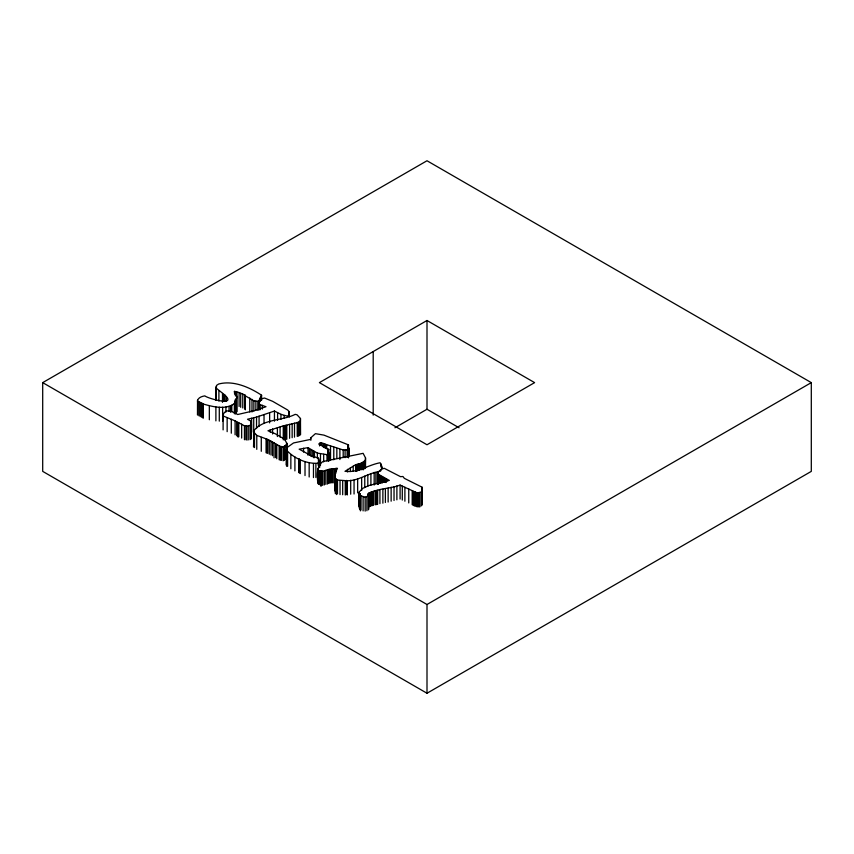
<?xml version="1.0" encoding="UTF-8"?>
<svg xmlns="http://www.w3.org/2000/svg" width="854" height="854" viewBox="0 0 854 854"><rect width="100%" height="100%" fill="white"/><g stroke="black" fill="none" stroke-linecap="round" stroke-linejoin="round"><path stroke-width="1.28" d="M289.26 412.471L289.154 414.969L287.254 416.122L280.945 414.329L274.444 411.041L256.531 417.104L247.521 419.239L250.927 421.203L251.418 424.908L247.019 426.178L244.468 425.804L235.106 420.862L223.097 415.951L223.15 414.649C226.096 407.55 233.035 412.162 237.711 414.5L254.876 410.55L265.989 406.728L260.182 404.657L258.975 403.494L260.224 400.345L262.327 398.562L264.537 398.039L272.639 401.327L287.702 410.027L289.154 411.617L289.399 416.784M261.58 400.302L261.58 395.231C249.293 387.086 233.153 380.137 218.645 384.022L216.542 385.41L216.35 388.239L224.954 395.124C237.284 406.824 207.586 398.402 204.832 395.872C201.651 396.405 197.84 397.708 197.477 401.102L202.985 403.643L202.782 417.819M334.896 490.986L335.035 473.297L337.49 468.302L328.438 469.486L322.876 471.248L320.826 470.81L320.624 485.157M422.154 504.895L422.111 487.218L404.337 478.347L402.939 476.5L400.537 476.671L384.279 468.323L381.524 469.049L377.671 472.54L377.97 484.186M328.779 460.818L328.779 449.407L327.936 449.716L327.936 451.627L328.982 453.271L328.982 460.882M360.356 510.873L360.409 495.16L358.958 492.363L362.406 488.52L368.917 485.52L389.328 480.428L377.97 474.045M348.251 449.311L348.453 444.87L323.976 435.134L315.425 433.661L310.867 437.728L310.418 439.436L293.509 442.959L286.645 447.848L286.197 464.939M365.266 467.789L365.512 457.893L363.11 453.335L322.833 461.566C316.599 465.814 316.93 475.005 317.773 482.531M422.26 487.826L421.556 491.883L417.254 492.971L400.088 485.083C389.894 489.011 376.945 488.114 368.063 494.092L368.512 495.854L365.16 497.156L360.356 495.651M259.328 402.832L259.584 399.053L261.58 395.231M253.819 445.212L254.076 430.48C263.63 418.652 282.354 420.937 295.206 414.361L297.053 414.798L300.459 418.492L300.064 434.921M318.521 459.89L318.478 458.182L311.069 455.641L299.156 449.172L308.016 447.645L317.378 453.1L326.986 454.659L328.982 453.271M234.359 413.752L234.359 403.611L235.362 400.035M253.98 430.939L253.521 446.994M362.662 468.942L362.662 462.601L365.266 460.178M235.362 413.976L235.362 399.565L237.06 397.665L236.11 394.399L234.209 391.676C237.497 391.335 241.885 393.79 245.205 395.274L245.365 409.813M318.179 465.291L318.179 462.751L319.225 461.331L318.521 460.701M284.596 460.146L284.596 446.194L287.104 443.824L284.596 439.202L275.287 433.779L267.985 430.768L283.25 425.89L298.259 422.367L300.064 420.979M361.754 469.7L361.754 463.359L362.662 462.601M245.365 395.872L253.873 400.836L257.823 401.327L259.328 400.291M328.779 449.407L318.777 444.027L320.474 442.639L343.191 449.983L347.151 449.834L349.201 448.649L348.251 446.77M283.144 460.861L283.144 446.92L284.596 446.194M378.973 471.504L380.521 471.13L382.421 467.608L380.126 462.751C368.213 464.918 357.506 473.041 344.995 471.301L355.755 464.629L361.754 463.359M334.896 475.774L335.291 478.24L337.49 480.023L346.948 480.749L346.948 494.69M202.782 403.878C212.603 406.685 225.2 410.176 234.359 403.611M42.7 382.624L427 160.755L811.3 382.624L811.3 471.376L427 693.245L42.7 471.376L42.7 382.624L427 604.493L811.3 382.624M427 320.496L319.396 382.624L427 444.753L534.604 382.624L427 320.496L427 409.247L459.057 427.758M394.943 427.758L427 409.247M346.948 480.749C358.338 481.058 367.754 473.201 378.717 471.707M286.197 449.716C293.445 458.214 307.045 464.416 318.627 463.124L318.627 468.195M253.521 431.782L256.776 435.391L267.74 439.468L280.24 446.396L283.144 446.92M317.773 468.59L318.478 470.437L320.624 471.216M427 604.493L427 693.245M422.111 487.218L422.111 502.44M421.556 491.883L421.556 505.835M420.051 492.801L420.051 506.742M419.303 492.939L419.303 506.892M418.407 492.886L418.407 506.828M417.254 492.971L417.254 506.913M416.699 492.651L416.699 506.593M415.855 492.278L415.855 506.219M415.055 492.043L415.055 505.995M414.403 491.904L414.403 505.846M413.699 491.669L413.699 505.611M412.898 491.146L412.898 505.098M412.194 490.74L412.194 504.693M408.746 488.979L408.746 502.931M404.892 487.282L404.892 501.223M402.287 486.118L402.287 500.07M400.088 485.083L400.088 499.024M396.886 485.894L396.886 499.836M394.036 486.556L394.036 500.497M391.132 487.25L391.132 501.191M388.132 488.114L388.132 502.067M386.627 479.158L386.627 481.699M386.029 478.752L386.029 482.563M385.378 488.552L385.378 502.494M385.026 478.464L385.026 482.275M384.321 478.059L384.321 481.869M383.724 477.717L383.724 481.517M383.126 477.365L383.126 482.435M382.88 489.246L382.88 503.187M382.026 476.906L382.026 483.247M381.322 465.174L381.322 467.714M381.076 463.935L381.076 466.465M381.119 476.383L381.119 482.723M380.671 476.126L380.671 482.467M380.073 475.785L380.073 483.385M379.923 489.673L379.923 503.625M379.475 475.432L379.475 483.044M378.621 474.888L378.621 483.759M378.076 472.945L378.076 484.357M377.671 472.54L377.671 483.951M377.671 490.345L377.671 504.287M377.425 471.995L377.425 483.407M376.721 490.655L376.721 504.607M375.867 472.369L375.867 483.78M375.717 490.719L375.717 504.661M375.023 490.836L375.023 504.778M374.169 472.369L374.169 485.051M373.369 491.328L373.369 505.269M373.198 351.56L373.198 415.14M372.622 491.52L372.622 505.472M372.163 491.723L372.163 505.675M370.914 473.724L370.914 485.136M371.02 492.043L371.02 505.995M370.369 492.363L370.369 506.305M369.665 492.651L369.665 506.593M368.864 492.939L368.864 506.892M368.618 495.224L368.618 509.165M368.416 493.26L368.512 509.806M368.309 493.665L368.309 496.195M367.818 474.888L367.818 486.3M366.921 496.793L366.921 510.735M365.512 457.893L365.512 468.035M365.16 497.156L365.16 511.108M364.69 461.277L364.69 468.889M364.765 476.126L364.765 487.538M363.665 462.313L363.665 468.654M363.206 462.292L363.206 469.892M363.099 496.964L363.099 510.905M362.865 462.206L362.865 468.536M362.406 462.751L362.406 469.092M362.064 462.9L362.064 469.23M361.658 477.749L361.658 490.42M361.306 463.21L361.306 469.551M360.954 463.007L360.954 469.348M361.007 496.089L361.007 510.041M360.409 495.16L360.409 498.971M360.004 463.733L360.004 470.074M359.908 493.954L359.908 509.165M359.758 493.751L359.758 508.963M359.662 493.516L359.662 508.728M359.203 492.854L359.203 508.066M358.958 463.989L358.958 470.33M358.958 492.363L358.958 506.305M357.901 464.192L357.901 470.533M357.655 478.902L357.655 492.843M357.004 464.832L357.004 471.173M356.609 464.715L356.609 471.056M356.001 464.768L356.001 471.109M355.755 464.629L355.755 470.97M354.058 480.055L354.058 494.007M353.204 466.22L353.204 471.291M350.695 480.258L350.695 494.199M350.396 467.714L350.396 471.525M349.201 448.649L349.201 456.26M348.549 449.023L348.549 457.904M348.453 444.87L348.453 448.67M348.048 445.041L348.048 448.841M348.101 449.225L348.101 456.837M347.653 449.428L347.653 457.039M347.599 469.337L347.599 471.878M347.343 480.866L347.343 494.808M347.151 449.834L347.151 457.445M346.692 480.375L346.692 494.317M345.891 480.599L345.891 494.551M345.251 481.037L345.251 494.989M345.08 450.037L345.08 457.637M343.191 449.983L343.191 457.584M342.689 480.781L342.689 494.722M340.041 480.631L340.041 494.583M339.892 449.407L339.892 459.548M337.49 480.023L337.49 493.975M336.839 448.339L336.839 458.481M336.359 479.329L336.359 494.551M336.092 468.238L336.092 470.778M335.846 470.8L335.846 473.34M335.291 478.24L335.291 493.452M335.035 473.297L335.035 487.239M334.587 468.59L334.587 482.531M333.786 447.09L333.786 459.772M333.188 468.931L333.188 482.884M332.131 468.846L332.131 482.788M330.882 469.102L330.882 483.054M330.53 445.905L330.53 459.858M329.633 469.252L329.633 483.193M328.384 449.578L328.384 460.989M328.438 469.486L328.438 483.428M328.278 454.082L328.278 460.423M328.032 450.645L328.032 453.186M327.936 449.716L327.936 453.527M327.584 470.148L327.584 484.09M326.986 454.659L326.986 461M326.676 445.073L326.676 448.873M326.036 444.582L326.036 448.382M325.929 470.405L325.929 484.357M325.278 444.261L325.278 448.062M324.477 470.96L324.477 484.901M324.274 443.909L324.274 447.72M323.677 454.317L323.677 461.918M323.282 443.333L323.282 447.144M322.876 471.248L322.876 485.189M322.086 471.12L322.086 485.072M321.83 443.077L321.83 445.617M321.232 470.693L321.232 485.905M320.826 470.81L320.826 486.022M320.474 442.639L320.474 445.18M320.474 453.848L320.474 465.259M319.727 464.747L319.727 467.277M319.577 443.397L319.577 445.927M319.524 470.693L319.524 484.645M319.225 461.331L319.225 466.401M318.926 461.854L318.926 466.924M318.723 459.025L318.723 461.555M318.478 458.182L318.478 461.993M318.478 470.437L318.478 484.378M317.901 469.54L317.901 483.481M317.378 453.1L317.378 458.171M315.884 463.541L315.884 477.482M314.475 451.777L314.475 456.847M314.026 451.51L314.026 457.851M313.824 451.168L313.824 457.509M313.471 463.615L313.471 477.567M312.265 450.506L312.265 456.837M310.867 437.728L310.867 440.269M310.771 449.812L310.771 456.143M309.372 448.713L309.372 455.054M309.169 463.039L309.169 476.991M308.016 447.645L308.016 455.246M305.017 461.619L305.017 475.571M303.565 448.243L303.565 452.054M300.459 418.492L300.565 434.633M300.309 459.655L300.309 473.607M299.455 421.695L299.455 435.647M299.359 459.11L299.359 473.052M298.761 458.587L298.761 472.54M298.259 422.367L298.259 436.309M297.213 422.388L297.213 436.341M294.908 456.943L294.908 470.885M294.502 423.2L294.502 437.152M292.153 423.744L292.153 437.696M290.851 454.83L290.851 468.782M289.602 424.353L289.602 438.305M289.154 411.617L289.154 416.688M287.606 452.374L287.606 466.327M287.104 443.824L287.104 450.165M286.805 425.281L286.805 439.223M286.57 451.061L286.57 466.284M286.549 442.703L286.549 447.774M285.802 425.399L285.802 439.34M285.151 425.602L285.151 439.543M285.001 445.564L285.001 459.505M284.243 425.826L284.243 439.778M284.201 415.514L284.201 418.054M283.699 446.482L283.699 460.434M283.25 425.89L283.25 439.831M281.446 446.461L281.446 460.402M280.945 414.329L280.945 419.399M280.24 446.396L280.24 460.349M280.091 427.011L280.091 437.152M279.141 445.82L279.141 459.772M277.593 412.738L277.593 420.349M277.39 427.651L277.39 436.522M276.792 444.806L276.792 458.758M275.628 443.664L275.628 457.605M274.444 411.041L274.444 421.182M274.038 442.585L274.038 457.797M272.586 428.921L272.586 433.992M272.543 441.774L272.543 455.726M270.985 441.059L270.985 455.001M270.291 429.701L270.291 432.241M269.64 412.77L269.64 422.911M269.288 440.301L269.288 454.253M267.74 439.468L267.74 453.41M266.736 439.063L266.736 453.004M266.085 438.86L266.085 452.801M264.035 414.564L264.035 423.435M262.327 405.319L262.327 409.119M261.281 437.355L261.281 451.307M260.982 396.213L260.982 400.024M260.577 397.259L260.577 399.789M260.278 398.242L260.278 400.772M260.182 404.657L260.182 409.728M259.584 399.053L259.584 401.583M259.082 416.09L259.082 426.231M258.858 400.836L258.933 410.091M257.823 401.327L257.823 410.208M256.776 435.391L256.776 449.343M256.531 417.104L256.531 428.516M255.88 401.124L255.88 410.005M254.492 433.64L254.492 447.581M253.873 400.836L253.873 410.987M253.723 417.745L253.723 431.686M251.994 399.32L251.994 412.002M251.62 418.257L251.62 432.209M251.439 424.406L251.418 438.849M251.322 423.168L251.322 437.12M251.023 422.538L251.023 436.479M250.927 421.203L250.969 437.728M250.425 425.602L250.425 439.543M249.774 398.007L249.774 411.959M248.77 425.975L248.77 439.917M247.019 426.178L247.019 440.12M245.92 425.826L245.92 439.778M245.205 395.274L245.205 409.215M244.618 394.804L244.618 408.746M244.468 425.804L244.468 439.746M242.771 394.025L242.771 407.966M241.661 424.128L241.661 438.07M240.711 393.352L240.711 407.305M239.109 392.552L239.109 406.493M238.81 422.762L238.81 436.714M238.309 422.826L238.309 436.768M237.914 422.943L237.914 436.885M236.964 392.114L236.964 397.185M237.06 397.665L237.06 411.607M236.686 421.833L236.686 435.775M236.409 398.786L236.409 412.738M235.661 400.494L235.661 413.176M235.405 393.47L235.405 396.01M235.106 420.862L235.106 434.803M234.807 391.164L234.807 393.694M234.957 401.935L234.957 413.347M234.562 391.42L234.562 393.961M231.808 405.255L231.808 411.596M231.306 419.239L231.306 433.191M230.569 405.917L230.569 412.258M229.053 406.387L229.053 411.457M227.153 417.713L227.153 431.654M226.406 397.11L226.406 400.921M225.926 406.995L225.926 412.066M224.954 395.124L224.954 401.455M224.1 394.922L224.1 401.252M223.556 394.537L223.556 400.878M223.15 414.649L223.097 429.893M222.648 407.251L222.648 421.203M222.499 393.47L222.499 402.351M219.286 407.219L219.286 421.161M218.902 390.929L218.902 401.07M216.35 388.239L216.35 399.651M216.19 386.371L216.19 400.312M216.041 387.321L216.041 400.003M215.891 406.931L215.891 420.883M209.337 405.81L209.337 419.752M203.284 404.166L203.284 418.108M201.437 403.323L201.437 417.275M200.135 402.629L200.135 416.581M198.833 401.818L198.833 415.77M197.53 400.206L197.477 415.044"/></g></svg>
